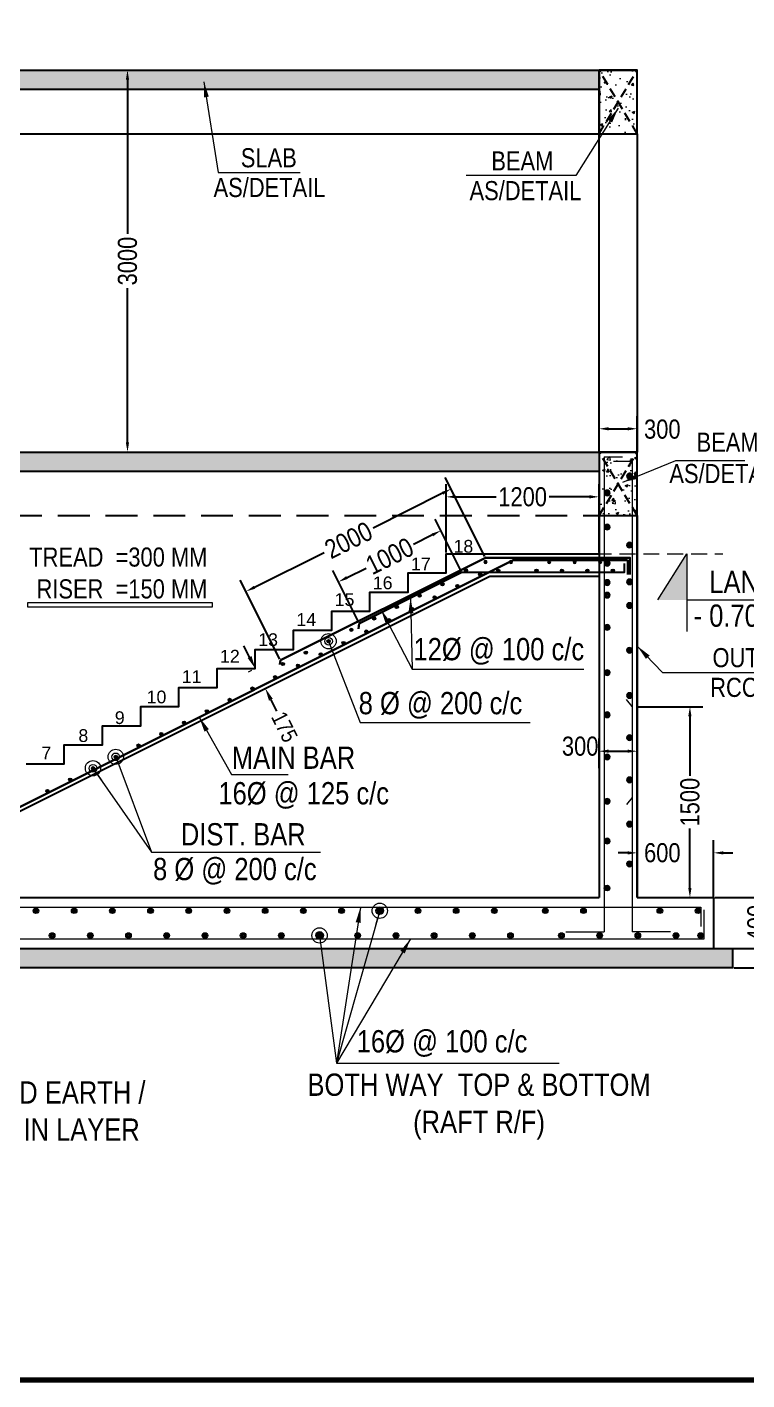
# Model space of a CAD drawing. Header units: inches. Extents: x -82712 to 364260, y -240815 to -94944.
# Drawn here: x 80478 to 86132, y -152446 to -141820 of the extents above; entities that cross this region are included whole.
import ezdxf

# ---------------------------------------------------------------- set-up
doc = ezdxf.new("R2010")
doc.units = ezdxf.units.IN
doc.header["$MEASUREMENT"] = 0
for name, pattern in [('DASHED2', [0.375, 0.25, -0.125]), ('HIDDEN', [0.375, 0.25, -0.125]), ('{ Leader Line}', [0])]:
    doc.linetypes.add(name, pattern=pattern)
doc.layers.get('Defpoints').update_dxf_attribs({"color": 8})
doc.layers.add('ARROW', color=40, linetype='Continuous', lineweight=18, plot=False)
for name, color, linetype, lineweight in [('beam', 160, 'Continuous', 25), ('BEAM EXT', 51, 'Continuous', 25), ('DIM - TANK', 94, '{ Leader Line}', 13), ('GSC_PCC', 11, 'Continuous', 13), ('Hach.', 252, 'Continuous', 9), ('SLAB', 54, 'Continuous', 25), ('STAIR - STEEL - STR', 1, 'Continuous', 25), ('Stairs', 193, 'Continuous', 15), ('STEEL - TANK', 3, 'Continuous', 20), ('text', 7, 'Continuous', 25)]:
    doc.layers.add(name, color=color, linetype=linetype, lineweight=lineweight)
for name, color, linetype in [('COL', 6, 'Continuous'), ('DIM SE', 54, 'Continuous'), ('TITLE', 7, 'Continuous'), ('WALL', 1, 'Continuous')]:
    doc.layers.add(name, color=color, linetype=linetype)
doc.styles.add('ARIAL', font='arial.ttf')
doc.styles.add('ARIAL NARROW', font='ARIALN.TTF')
doc.dimstyles.new('ISO-10', dxfattribs={"dimtxt": 125, "dimasz": 100, "dimexe": 30, "dimexo": 60, "dimgap": 30, "dimtad": 0, "dimdec": 0, "dimzin": 0, "dimdsep": 46, "dimtxsty": 'ARIAL NARROW', "dimcen": 0.09, "dimadec": 0, "dimazin": 0, "dimtfac": 1, "dimtdec": 0, "dimtofl": 0, "dimtmove": 0, "dimatfit": 3, "dimfxl": 1, "dimtolj": 1, "dimtzin": 0, "dimlwe": 13, "dimarcsym": 0})
pattern_1 = [(50, (67172.16, -48505.51), (215.17805, -18.82564), [22.5, -247.5]), (355, (67172.16, -48505.5), (-41.6254, 225.65764), [18, -198]), (100.45144, (67190.1, -48507.08), (173.55265, 206.832), [19.12206, -210.34263]), (46.1842, (67172.16, -48445.5), (320.1724, -49.6558), [33.75, -371.25]), (96.63564, (67198.84, -48449.65), (280.3986, 292.2356), [28.6831, -315.5141]), (351.18416, (67172.16, -48445.5), (280.3986, 292.2356), [27, -297]), (21, (67202.16, -48460.51), (179.0721, -120.78567), [22.5, -247.5]), (326, (67202.16, -48460.5), (72.9946, 217.545), [18, -198]), (71.45144, (67217.08, -48470.57), (252.0667, 96.75935), [19.12206, -210.34263]), (37.5, (67172.16, -48505.51), (3.647957, 99.868156), [0, -195.6, 0, -201, 0, -198.75]), (7.5, (67172.16, -48505.51), (78.92086, 118.32351), [0, -114.6, 0, -191.1, 0, -75.75]), (327.5, (67105.26, -48505.51), (160.14673, -6.76646), [0, -75, 0, -234, 0, -310.5]), (317.5, (67075.26, -48505.51), (174.95585, 30.0315), [0, -97.5, 0, -155.4, 0, -220.5])]
pattern_2 = [(50, (67172.16, -49005.51), (215.17805, -18.82564), [22.5, -247.5]), (355, (67172.16, -49005.5), (-41.6254, 225.65764), [18, -198]), (100.45144, (67190.1, -49007.08), (173.55265, 206.832), [19.12206, -210.34263]), (46.1842, (67172.16, -48945.5), (320.1724, -49.6558), [33.75, -371.25]), (96.63564, (67198.84, -48949.65), (280.3986, 292.2356), [28.6831, -315.5141]), (351.18416, (67172.16, -48945.5), (280.3986, 292.2356), [27, -297]), (21, (67202.16, -48960.51), (179.0721, -120.78567), [22.5, -247.5]), (326, (67202.16, -48960.5), (72.9946, 217.545), [18, -198]), (71.45144, (67217.08, -48970.57), (252.0667, 96.75935), [19.12206, -210.34263]), (37.5, (67172.16, -49005.51), (3.647957, 99.868156), [0, -195.6, 0, -201, 0, -198.75]), (7.5, (67172.16, -49005.51), (78.92086, 118.32351), [0, -114.6, 0, -191.1, 0, -75.75]), (327.5, (67105.26, -49005.51), (160.14673, -6.76646), [0, -75, 0, -234, 0, -310.5]), (317.5, (67075.26, -49005.51), (174.95585, 30.0315), [0, -97.5, 0, -155.4, 0, -220.5])]

# ---------------------------------------------------------------- blocks, each defined once
blk = doc.blocks.new('V B')
at = {"layer": 'STEEL - TANK', "color": 1, "lineweight": 5, "const_width": 21}
blk.add_lwpolyline([(-11, 0, 1), (11, 0, 1)], format="xyb", close=True, dxfattribs=at)
at = {"layer": 'STEEL - TANK', "color": 1, "lineweight": 5}
blk.add_circle((0, 0), 22, dxfattribs=at)
blk = doc.blocks.new('*D598')
at = {"layer": 'Defpoints', "color": 0, "ltscale": 200, "transparency": 16777216}
for p in [(85270, -148306), (85270, -148658), (85870, -148658)]:
    blk.add_point(p, dxfattribs=at)
at = {"layer": 'DIM - TANK', "color": 0, "lineweight": -2, "ltscale": 200, "transparency": 16777216}
for p, q in [((85270, -148648), (85270, -148206)), ((85870, -148648), (85870, -148206)), ((85195, -148306), (85120, -148306)), ((85945, -148306), (86020, -148306))]:
    blk.add_line(p, q, dxfattribs=at)
at = {"layer": 'DIM - TANK', "color": 0, "ltscale": 200, "transparency": 16777216}
for points in [[(85195, -148294), (85195, -148319), (85270, -148306)], [(85945, -148294), (85945, -148319), (85870, -148306)]]:
    blk.add_solid(points, dxfattribs=at)
at = {"layer": 'DIM - TANK', "color": 0, "ltscale": 200, "transparency": 16777216, "insert": (85467, -148306), "char_height": 150, "attachment_point": 5, "style": 'ARIAL NARROW'}
blk.add_mtext('\\A1;600', dxfattribs=at)
blk = doc.blocks.new('*D599')
at = {"layer": 'Defpoints', "color": 0, "ltscale": 200, "transparency": 16777216}
for p in [(85870, -148658), (86210, -148658), (85870, -149058)]:
    blk.add_point(p, dxfattribs=at)
at = {"layer": 'DIM - TANK', "color": 0, "lineweight": -2, "ltscale": 200, "transparency": 16777216}
for p, q in [((86210, -148583), (86210, -148508)), ((85880, -148658), (86310, -148658)), ((85880, -149058), (86310, -149058)), ((86210, -149133), (86210, -149208))]:
    blk.add_line(p, q, dxfattribs=at)
at = {"layer": 'DIM - TANK', "color": 0, "ltscale": 200, "transparency": 16777216}
for points in [[(86198, -148583), (86223, -148583), (86210, -148658)], [(86198, -149133), (86223, -149133), (86210, -149058)]]:
    blk.add_solid(points, dxfattribs=at)
at = {"layer": 'DIM - TANK', "color": 0, "ltscale": 200, "transparency": 16777216, "insert": (86210, -148858), "char_height": 150, "attachment_point": 5, "rotation": 90, "style": 'ARIAL NARROW'}
blk.add_mtext('\\A1;400', dxfattribs=at)
blk = doc.blocks.new('*D600')
at = {"layer": 'Defpoints', "color": 0, "ltscale": 200, "transparency": 16777216}
for p in [(81049, -142158), (81267, -142158), (81049, -145158)]:
    blk.add_point(p, dxfattribs=at)
at = {"layer": 'DIM - TANK', "color": 0, "lineweight": -2, "ltscale": 200, "transparency": 16777216}
for p, q in [((81059, -142158), (81367, -142158)), ((81267, -142233), (81267, -143444)), ((81267, -145083), (81267, -143871)), ((81059, -145158), (81367, -145158))]:
    blk.add_line(p, q, dxfattribs=at)
at = {"layer": 'DIM - TANK', "color": 0, "ltscale": 200, "transparency": 16777216}
for points in [[(81254, -142233), (81279, -142233), (81267, -142158)], [(81254, -145083), (81279, -145083), (81267, -145158)]]:
    blk.add_solid(points, dxfattribs=at)
at = {"layer": 'DIM - TANK', "color": 0, "ltscale": 200, "transparency": 16777216, "insert": (81267, -143658), "char_height": 150, "attachment_point": 5, "rotation": 90, "style": 'ARIAL NARROW'}
blk.add_mtext('\\A1;3000', dxfattribs=at)
blk = doc.blocks.new('*D607')
at = {"layer": 'Defpoints', "color": 0, "ltscale": 200, "transparency": 16777216}
for p in [(85270, -147158), (85684, -147158), (85270, -148658)]:
    blk.add_point(p, dxfattribs=at)
at = {"layer": 'DIM - TANK', "color": 0, "lineweight": -2, "ltscale": 200, "transparency": 16777216}
for p, q in [((85280, -147158), (85784, -147158)), ((85684, -147233), (85684, -147700)), ((85684, -148583), (85684, -148115)), ((85280, -148658), (85784, -148658))]:
    blk.add_line(p, q, dxfattribs=at)
at = {"layer": 'DIM - TANK', "color": 0, "ltscale": 200, "transparency": 16777216}
for points in [[(85671, -147233), (85696, -147233), (85684, -147158)], [(85671, -148583), (85696, -148583), (85684, -148658)]]:
    blk.add_solid(points, dxfattribs=at)
at = {"layer": 'DIM - TANK', "color": 0, "ltscale": 200, "transparency": 16777216, "insert": (85684, -147908), "char_height": 150, "attachment_point": 5, "rotation": 90, "style": 'ARIAL NARROW'}
blk.add_mtext('\\A1;1500', dxfattribs=at)
blk = doc.blocks.new('*D608')
at = {"layer": 'Defpoints', "color": 0, "ltscale": 200, "transparency": 16777216}
for p in [(85270, -147508), (84970, -147651), (85270, -147651)]:
    blk.add_point(p, dxfattribs=at)
at = {"layer": 'DIM - TANK', "color": 0, "lineweight": -2, "ltscale": 200, "transparency": 16777216}
for p, q in [((84970, -147641), (84970, -147408)), ((85270, -147641), (85270, -147408)), ((85045, -147508), (85195, -147508))]:
    blk.add_line(p, q, dxfattribs=at)
at = {"layer": 'DIM - TANK', "color": 0, "ltscale": 200, "transparency": 16777216}
for points in [[(85045, -147495), (85045, -147520), (84970, -147508)], [(85195, -147495), (85195, -147520), (85270, -147508)]]:
    blk.add_solid(points, dxfattribs=at)
at = {"layer": 'DIM - TANK', "color": 0, "ltscale": 200, "transparency": 16777216, "insert": (84822, -147469), "char_height": 150, "attachment_point": 5, "style": 'ARIAL NARROW'}
blk.add_mtext('\\A1;300', dxfattribs=at)
blk = doc.blocks.new('*D610')
at = {"layer": 'Defpoints', "color": 0, "ltscale": 200, "transparency": 16777216}
for p in [(85270, -144975), (84970, -145158), (85270, -145158)]:
    blk.add_point(p, dxfattribs=at)
at = {"layer": 'DIM - TANK', "color": 0, "lineweight": -2, "ltscale": 200, "transparency": 16777216}
for p, q in [((84970, -145148), (84970, -144875)), ((85270, -145148), (85270, -144875)), ((85045, -144975), (85195, -144975))]:
    blk.add_line(p, q, dxfattribs=at)
at = {"layer": 'DIM - TANK', "color": 0, "ltscale": 200, "transparency": 16777216}
for points in [[(85045, -144963), (85045, -144988), (84970, -144975)], [(85195, -144963), (85195, -144988), (85270, -144975)]]:
    blk.add_solid(points, dxfattribs=at)
at = {"layer": 'DIM - TANK', "color": 0, "ltscale": 200, "transparency": 16777216, "insert": (85467, -144979), "char_height": 150, "attachment_point": 5, "style": 'ARIAL NARROW'}
blk.add_mtext('\\A1;300', dxfattribs=at)
blk = doc.blocks.new('*D611')
at = {"layer": 'Defpoints', "color": 0, "ltscale": 200, "transparency": 16777216}
for p in [(86020, -149058), (86465, -149058), (86020, -149208)]:
    blk.add_point(p, dxfattribs=at)
at = {"layer": 'DIM - TANK', "color": 0, "lineweight": -2, "ltscale": 200, "transparency": 16777216}
for p, q in [((86465, -148983), (86465, -148908)), ((86030, -149058), (86565, -149058)), ((86030, -149208), (86565, -149208)), ((86465, -149283), (86465, -149358))]:
    blk.add_line(p, q, dxfattribs=at)
at = {"layer": 'DIM - TANK', "color": 0, "ltscale": 200, "transparency": 16777216}
for points in [[(86452, -148983), (86477, -148983), (86465, -149058)], [(86452, -149283), (86477, -149283), (86465, -149208)]]:
    blk.add_solid(points, dxfattribs=at)
at = {"layer": 'DIM - TANK', "color": 0, "ltscale": 200, "transparency": 16777216, "insert": (86605, -148873), "char_height": 150, "attachment_point": 5, "rotation": 90, "style": 'ARIAL NARROW'}
blk.add_mtext('\\A1;150', dxfattribs=at)
blk = doc.blocks.new('STAIR RAIN')
at = {"layer": 'STAIR - STEEL - STR', "lineweight": 9, "ltscale": 2}
h = blk.add_hatch(color=256, dxfattribs=at)
edge = h.paths.add_edge_path()
edge.add_arc((0, 0), 0.013, 0, 360)
blk.add_circle((0, 0), 0.013, dxfattribs=at)
blk = doc.blocks.new('*D592')
at = {"layer": 'Defpoints', "color": 0, "ltscale": 200, "transparency": 16777216}
for p in [(83808, -145448), (84077, -145988), (82468, -146793)]:
    blk.add_point(p, dxfattribs=at)
at = {"layer": 'DIM - TANK', "color": 0, "lineweight": -2, "ltscale": 200, "transparency": 16777216}
for p, q in [((84073, -145979), (83763, -145359)), ((83741, -145482), (83195, -145755)), ((82265, -146220), (82811, -145947)), ((82463, -146784), (82153, -146164))]:
    blk.add_line(p, q, dxfattribs=at)
at = {"layer": 'DIM - TANK', "color": 0, "ltscale": 200, "transparency": 16777216}
for points in [[(83735, -145471), (83746, -145493), (83808, -145448)], [(82259, -146209), (82271, -146231), (82198, -146253)]]:
    blk.add_solid(points, dxfattribs=at)
at = {"layer": 'DIM - TANK', "color": 0, "ltscale": 200, "transparency": 16777216, "insert": (83003, -145851), "char_height": 150, "attachment_point": 5, "rotation": 26.5651, "style": 'ARIAL NARROW'}
blk.add_mtext('\\A1;2000', dxfattribs=at)
blk = doc.blocks.new('*D593')
at = {"layer": 'Defpoints', "color": 0, "ltscale": 200, "transparency": 16777216}
for p in [(83728, -145775), (83892, -146103), (83087, -146505)]:
    blk.add_point(p, dxfattribs=at)
at = {"layer": 'DIM - TANK', "color": 0, "lineweight": -2, "ltscale": 200, "transparency": 16777216}
for p, q in [((83888, -146094), (83684, -145686)), ((83661, -145809), (83512, -145884)), ((83083, -146496), (82879, -146088)), ((82991, -146144), (83140, -146069))]:
    blk.add_line(p, q, dxfattribs=at)
at = {"layer": 'DIM - TANK', "color": 0, "ltscale": 200, "transparency": 16777216}
for points in [[(83656, -145798), (83667, -145820), (83728, -145775)], [(82985, -146133), (82996, -146155), (82923, -146178)]]:
    blk.add_solid(points, dxfattribs=at)
at = {"layer": 'DIM - TANK', "color": 0, "ltscale": 200, "transparency": 16777216, "insert": (83326, -145976), "char_height": 150, "attachment_point": 5, "rotation": 26.5651, "style": 'ARIAL NARROW'}
blk.add_mtext('\\A1;1000', dxfattribs=at)
blk = doc.blocks.new('*D615')
at = {"color": 0, "lineweight": -2, "transparency": 16777216}
for p, q in [((82226, -146768), (82181, -146679)), ((82393, -147104), (82438, -147193))]:
    blk.add_line(p, q, dxfattribs=at)
at = {"color": 0, "lineweight": 13, "transparency": 16777216}
for p, q in [((82217, -146885), (82244, -146871)), ((82295, -147041), (82322, -147028))]:
    blk.add_line(p, q, dxfattribs=at)
at = {"color": 0, "transparency": 16777216}
for points in [[(82241, -146761), (82211, -146776), (82270, -146858)], [(82408, -147096), (82378, -147111), (82349, -147014)]]:
    blk.add_solid(points, dxfattribs=at)
at = {"layer": 'Defpoints', "color": 0, "transparency": 16777216}
for p in [(82270, -146858), (82349, -147014), (82349, -147014)]:
    blk.add_point(p, dxfattribs=at)
at = {"color": 0, "transparency": 16777216, "insert": (82500, -147317), "char_height": 125, "attachment_point": 5, "rotation": 296.5651, "style": 'ARIAL NARROW'}
blk.add_mtext('\\A1;175', dxfattribs=at)
blk = doc.blocks.new('*D616')
at = {"layer": 'Defpoints', "color": 0, "ltscale": 200, "transparency": 16777216}
for p in [(84970, -145510), (83770, -145958), (84970, -145958)]:
    blk.add_point(p, dxfattribs=at)
at = {"layer": 'DIM - TANK', "color": 0, "lineweight": -2, "ltscale": 200, "transparency": 16777216}
for p, q in [((83770, -145948), (83770, -145410)), ((84970, -145948), (84970, -145410)), ((83845, -145510), (84163, -145510)), ((84895, -145510), (84578, -145510))]:
    blk.add_line(p, q, dxfattribs=at)
at = {"layer": 'DIM - TANK', "color": 0, "ltscale": 200, "transparency": 16777216}
for points in [[(83845, -145497), (83845, -145522), (83770, -145510)], [(84895, -145497), (84895, -145522), (84970, -145510)]]:
    blk.add_solid(points, dxfattribs=at)
at = {"layer": 'DIM - TANK', "color": 0, "ltscale": 200, "transparency": 16777216, "insert": (84370, -145510), "char_height": 150, "attachment_point": 5, "style": 'ARIAL NARROW'}
blk.add_mtext('\\A1;1200', dxfattribs=at)
blk = doc.blocks.new('A$C6A34546E')
at = {"layer": 'ARROW'}
blk.add_hatch(color=256, dxfattribs=at).paths.add_polyline_path([(1471.6, 295), (1286.4, 295), (1286.4, 0)])
for p, q in [((1286.4, 295), (360.6, 295)), ((1471.6, 295), (1286.4, 0))]:
    blk.add_line(p, q, dxfattribs=at)
blk.add_lwpolyline([(1286.4, 0), (1286.4, 498.6)], dxfattribs=at)

msp = doc.modelspace()

# ---------------------------------------------------------------- hatches: boundary and pattern name
at = {"layer": 'GSC_PCC'}
h = msp.add_hatch(dxfattribs=at)
h.set_pattern_fill('AR-CONC', color=256, scale=30, style=0)
h.set_pattern_definition(pattern_2)
h.paths.add_polyline_path([(79070.4167, -142157.7241), (79070.4167, -142307.7241), (84970.4167, -142307.7241), (84970.4167, -142157.7241)])
h = msp.add_hatch(dxfattribs=at)
h.set_pattern_fill('AR-CONC', color=256, scale=30, style=0)
h.set_pattern_definition(pattern_2)
h.paths.add_polyline_path([(84970.4167, -142157.7241), (85270.4167, -142157.7241), (85270.4167, -142657.7241), (84970.4167, -142657.7241)])
h = msp.add_hatch(dxfattribs=at)
h.set_pattern_fill('AR-CONC', color=256, scale=30, style=0)
h.set_pattern_definition(pattern_1)
h.paths.add_polyline_path([(67120.4167, -145157.7241), (84970.4167, -145157.7241), (84970.4167, -145307.7241), (67120.4167, -145307.7241)])
h = msp.add_hatch(dxfattribs=at)
h.set_pattern_fill('AR-CONC', color=256, scale=30, style=0)
h.set_pattern_definition(pattern_1)
h.paths.add_polyline_path([(84970.4167, -145157.7241), (85270.4167, -145157.7241), (85270.4167, -145657.7241), (84970.4167, -145657.7241)])
h = msp.add_hatch(dxfattribs=at)
h.set_pattern_fill('AR-SAND', color=256, scale=40, style=0)
h.set_pattern_definition([(37.5, (122381.71, -101483), (-2.519734, 77.07295), [0, -60.8, 0, -68, 0, -65]), (7.5, (122381.71, -101483), (70.79107, 112.88584), [0, -32.8, 0, -54.8, 0, -21]), (327.5, (122332.51, -101483), (124.565674, 0.22636), [0, -20, 0, -72, 0, -94]), (317.5, (122332.51, -101483), (120.24506, 35.10702), [0, -10, 0, -47.2, 0, -54])])
h.paths.add_polyline_path([(86020.4167, -149057.7241), (68720.4167, -149057.7241), (68720.4167, -149207.7241), (86020.4167, -149207.7241)])

# ---------------------------------------------------------------- linework, layer by layer
at = {"color": 3}
for points in [[(80470.4167, -147607.7241), (80770.4167, -147607.7241), (80770.4167, -147457.7241), (81070.4167, -147457.7241), (81070.4167, -147307.7241), (81370.4167, -147307.7241), (81370.4167, -147157.7241), (81670.4167, -147157.7241), (81670.4167, -147007.7241), (81970.4167, -147007.7241), (81970.4167, -146857.7241), (82270.4167, -146857.7241), (82270.4167, -146707.7241), (82570.4167, -146707.7241), (82570.4167, -146557.7241), (82870.4167, -146557.7241), (82870.4167, -146407.7241), (83170.4167, -146407.7241), (83170.4167, -146257.7241), (83470.4167, -146257.7241), (83470.4167, -146107.7241), (83770.4167, -146107.7241), (83770.4167, -145957.7241), (84970.4167, -145957.7241)], [(83892.2201, -146102.7241), (85169.9662, -146102.7241), (85169.9662, -146032.1806)], [(85192.4515, -146007.7241), (85192.4515, -146120.0863)]]:
    msp.add_lwpolyline(points, dxfattribs=at)
at = {"layer": 'beam', "linetype": 'DASHED2', "ltscale": 300}
for p, q in [((84970.4167, -142657.7241), (85270.4167, -142157.7241)), ((85270.4167, -142657.7241), (84970.4167, -142157.7241)), ((84970.4167, -145657.7241), (85270.4167, -145157.7241)), ((85270.4167, -145657.7241), (84970.4167, -145157.7241))]:
    msp.add_line(p, q, dxfattribs=at)
at = {"layer": 'beam'}
for points in [[(84970.4167, -142657.7241), (85270.4167, -142657.7241), (85270.4167, -142157.7241), (84970.4167, -142157.7241)], [(84970.4167, -145657.7241), (85270.4167, -145657.7241), (85270.4167, -145157.7241), (84970.4167, -145157.7241)]]:
    msp.add_lwpolyline(points, close=True, dxfattribs=at)
for points in [[(84970.4167, -142307.7241), (84970.4167, -142657.7241), (85270.4167, -142657.7241), (85270.4167, -142157.7241), (84970.4167, -142157.7241)], [(84970.4167, -145307.7241), (84970.4167, -145657.7241), (85270.4167, -145657.7241), (85270.4167, -145157.7241), (84970.4167, -145157.7241)]]:
    msp.add_lwpolyline(points, dxfattribs=at)
at = {"layer": 'COL', "color": 22}
for p, q in [((84970.4167, -145157.7241), (84970.4167, -142157.7241)), ((85270.4167, -142657.7241), (85270.4167, -145157.7241)), ((85270.4167, -148657.7241), (85270.4167, -145157.7241))]:
    msp.add_line(p, q, dxfattribs=at)
at = {"layer": 'DIM - TANK'}
for p, q in [((85010.4167, -145195.5685), (85010.4167, -148926.2626)), ((85010.4167, -145195.5685), (85155.1791, -145195.5685)), ((85230.4167, -145232.8879), (85083.7088, -145232.8879)), ((85230.4167, -145232.8879), (85230.4167, -148926.2626)), ((85230.4167, -147157.7241), (85184.6125, -147102.1659)), ((85230.4167, -147870.7717), (85184.6125, -147926.3299)), ((68485.6672, -148732.7241), (85770.6386, -148732.7241)), ((85770.6386, -148732.7241), (85770.6386, -148885.9074)), ((85795.4167, -148982.7241), (85795.4167, -148753.4246)), ((84710.4167, -148926.2626), (85010.4167, -148926.2626)), ((85530.4167, -148926.2626), (85230.4167, -148926.2626)), ((68539.1823, -148982.7241), (85795.4167, -148982.7241))]:
    msp.add_line(p, q, dxfattribs=at)
at = {"layer": 'Hach.', "linetype": 'HIDDEN', "lineweight": 9, "ltscale": 500}
msp.add_lwpolyline([(84755.6706, -145957.7241), (85942.641, -145957.7241)], dxfattribs=at)
at = {"layer": 'SLAB'}
for p, q in [((79070.4167, -142157.7241), (85270.4167, -142157.7241)), ((79970.4167, -142157.7241), (85270.4167, -142157.7241)), ((79070.4167, -142307.7241), (84970.4167, -142307.7241)), ((79220.4167, -142307.7241), (84970.4167, -142307.7241)), ((66920.4167, -145157.7241), (85270.4167, -145157.7241)), ((79870.4167, -145307.7241), (84970.4167, -145307.7241)), ((79061.7286, -148657.7241), (84970.4167, -148657.7241)), ((85270.4167, -148657.7241), (85870.4167, -148657.7241)), ((85870.4167, -149057.7241), (85870.4167, -148657.7241)), ((68720.4167, -149057.7241), (86020.4167, -149057.7241)), ((86020.4167, -149207.7241), (86020.4167, -149057.7241)), ((68720.4167, -149207.7241), (86020.4167, -149207.7241))]:
    msp.add_line(p, q, dxfattribs=at)
at = {"layer": 'SLAB', "color": 3, "linetype": 'DASHED2', "ltscale": 1000}
msp.add_line((67220.4167, -145657.7241), (84970.4167, -145657.7241), dxfattribs=at)
at = {"layer": 'SLAB'}
for points in [[(79120.4167, -142657.7241), (84970.4167, -142657.7241)], [(79061.7286, -148657.7241), (84111.7286, -146132.7241)], [(84111.7286, -146132.7241), (84970.4167, -146132.7241)]]:
    msp.add_lwpolyline(points, dxfattribs=at)
at = {"layer": 'STAIR - STEEL - STR', "color": 4, "lineweight": 30, "ltscale": 0.2}
for p, q in [((82467.5298, -146792.7086), (84077.4987, -145987.7241)), ((82463.2524, -146827.5458), (82467.5298, -146792.7086))]:
    msp.add_line(p, q, dxfattribs=at)
at = {"layer": 'STAIR - STEEL - STR', "color": 3, "lineweight": 30, "ltscale": 0.2}
for p, q in [((78994.6465, -148657.7241), (84294.6465, -146007.7241)), ((83087.2356, -146505.2163), (83892.2201, -146102.7241)), ((84294.6465, -146007.7241), (85192.4515, -146007.7241)), ((83080.911, -146545.5941), (83087.2356, -146505.2163))]:
    msp.add_line(p, q, dxfattribs=at)
at = {"layer": 'STAIR - STEEL - STR', "color": 4, "lineweight": 30, "ltscale": 0.2}
msp.add_lwpolyline([(84077.4987, -145987.7241), (85212.8162, -145987.7241), (85212.8162, -146119.8883)], dxfattribs=at)
at = {"layer": 'Stairs'}
msp.add_lwpolyline([(81934.2293, -146343.0707), (80480.356, -146343.0707), (80480.356, -146373.9343), (81934.2293, -146373.9343)], close=True, dxfattribs=at)
at = {"layer": 'TITLE', "color": 125, "lineweight": 100}
msp.add_lwpolyline([(64402.577, -121340.6534), (64402.577, -152446.1828), (108442.5605, -152446.1828), (108442.5605, -121340.6534)], close=True, dxfattribs=at)
msp.add_lwpolyline([(64402.577, -121340.6534), (64402.577, -152446.1828), (108442.5605, -152446.1828), (108442.5605, -121340.6534)], close=True, dxfattribs=at)
at = {"layer": 'WALL'}
msp.add_line((85270.4167, -145657.7241), (85270.4167, -148657.7241), dxfattribs=at)
msp.add_lwpolyline([(84970.4167, -145657.7241), (84970.4167, -148657.7241)], dxfattribs=at)

# ---------------------------------------------------------------- block references
at = {"layer": 'DIM - TANK', "xscale": -1}
for p in [(85208.5224, -145347.9077), (85208.5224, -145888.2935), (85208.5224, -146177.4407), (85208.5224, -146363.1571), (85208.5224, -146715.196), (85208.5224, -147070.4672), (85208.5224, -147401.5402), (85208.5224, -147733.0546), (85208.5224, -148080.9664), (85208.5224, -148393.1962)]:
    msp.add_blockref('V B', p, dxfattribs=at)
at = {"layer": 'DIM - TANK', "xscale": -1, "rotation": 358.2465951399286}
for p in [(85034.4244, -145478.9647), (85034.4244, -145747.1298), (85034.4244, -146031.681), (85034.4244, -146183.2419), (85034.4244, -146281.9686), (85034.4244, -146535.2808), (85034.4244, -146890.552), (85034.4244, -147221.625), (85034.4244, -147553.1394), (85034.4244, -147901.0512), (85034.4244, -148213.281)]:
    msp.add_blockref('V B', p, dxfattribs=at)
at = {"layer": 'DIM - TANK'}
for p in [(85032.9818, -148582.4264), (80547.8918, -148760.8145), (80847.8918, -148760.8145), (81147.8918, -148760.8145), (81447.8918, -148760.8145), (81747.8918, -148760.8145), (82047.8918, -148760.8145), (82047.8918, -148760.8145), (82347.8918, -148760.8145), (82647.8918, -148760.8145), (82947.8918, -148760.8145), (82947.8918, -148760.8145), (83247.8918, -148760.8145), (83547.8918, -148760.8145), (83847.8918, -148760.8145), (84147.8918, -148760.8145), (84547.8918, -148760.8145), (84847.8918, -148760.8145), (84847.8918, -148760.8145), (85447.8918, -148760.8145), (85747.8918, -148760.8145), (85747.8918, -148760.8145), (80674.9535, -148955.1295), (80974.9535, -148955.1295), (81274.9535, -148955.1295), (81574.9535, -148955.1295), (81874.9535, -148955.1295), (82174.9535, -148955.1295), (82474.9535, -148955.1295), (82774.9535, -148955.1295), (83074.9535, -148955.1295), (83374.9535, -148955.1295), (83674.9535, -148955.1295), (83974.9535, -148955.1295), (84274.9535, -148955.1295), (84674.9535, -148955.1295), (84974.9535, -148955.1295), (85274.9535, -148955.1295), (85574.9535, -148955.1295), (85768.8941, -148955.1295)]:
    msp.add_blockref('V B', p, dxfattribs=at)
at = {"layer": 'DIM SE', "xscale": 1.225, "yscale": 1.225, "zscale": 1.225, "rotation": 180}
msp.add_blockref('A$C6A34546E', (87235.6533, -145957.7241), dxfattribs=at)
at = {"layer": 'STAIR - STEEL - STR', "ltscale": 2, "yscale": 960, "zscale": 960}
for p, xscale, rotation in [((83925.4471, -146087.8808), 960, 26.565051177078), ((84036.9113, -146120.9755), 960, 26.565051177078), ((84078.7001, -146021.5444), -960, 180), ((84278.7001, -146021.5444), -960, 180), ((84578.7001, -146021.5444), -960, 180), ((84778.7001, -146021.5444), -960, 180), ((84978.7001, -146021.5444), -960, 180), ((83740.2869, -146196.6521), 960, 26.565051177078), ((83858.0259, -146210.4182), 960, 26.565051177078), ((83561.4015, -146286.0948), 960, 26.565051177078), ((83679.1405, -146299.861), 960, 26.565051177078), ((83382.516, -146375.5375), 960, 26.565051177078), ((83500.255, -146389.3037), 960, 26.565051177078), ((83203.6306, -146464.9802), 960, 26.565051177078), ((83321.3696, -146478.7464), 960, 26.565051177078), ((83321.3696, -146478.7464), 960, 26.565051177078), ((82845.8597, -146643.8657), 960, 26.565051177078), ((82963.5987, -146657.6318), 960, 26.565051177078), ((83024.7452, -146554.4229), 960, 26.565051177078), ((83142.4841, -146568.1891), 960, 26.565051177078), ((82666.9743, -146733.3084), 960, 26.565051177078), ((82784.7133, -146747.0745), 960, 26.565051177078), ((82784.7133, -146747.0745), 960, 26.565051177078), ((82488.0888, -146822.7511), 960, 26.565051177078), ((82605.8278, -146836.5173), 960, 26.565051177078), ((82426.9424, -146925.96), 960, 26.565051177078), ((82248.057, -147015.4027), 960, 26.565051177078), ((82248.057, -147015.4027), 960, 26.565051177078), ((82069.1715, -147104.8454), 960, 26.565051177078), ((81711.4006, -147283.7309), 960, 26.565051177078), ((81711.4006, -147283.7309), 960, 26.565051177078), ((81890.2861, -147194.2881), 960, 26.565051177078), ((81532.5152, -147373.1736), 960, 26.565051177078), ((81353.6298, -147462.6163), 960, 26.565051177078), ((81174.7443, -147552.059), 960, 26.565051177078), ((81174.7443, -147552.059), 960, 26.565051177078), ((80995.8589, -147641.5017), 960, 26.565051177078), ((80638.088, -147820.3872), 960, 26.565051177078), ((80638.088, -147820.3872), 960, 26.565051177078), ((80816.9734, -147730.9445), 960, 26.565051177078)]:
    msp.add_blockref('STAIR RAIN', p, dxfattribs=dict(at, xscale=xscale, rotation=rotation))
at = {"layer": 'STAIR - STEEL - STR', "ltscale": 2, "xscale": 960, "yscale": 960, "zscale": 960}
for p in [(84178.7001, -146089.3102), (84478.7001, -146089.3102), (84678.7001, -146089.3102), (84878.7001, -146089.3102), (85078.7001, -146089.3102)]:
    msp.add_blockref('STAIR RAIN', p, dxfattribs=at)

# ---------------------------------------------------------------- texts
at = {"layer": 'BEAM EXT', "char_height": 100, "width": 229.937742, "attachment_point": 1, "style": 'ARIAL'}
for s, insert in [('\\pxqc;18', (83789.7302, -145848.2707)), ('\\pxqc;17', (83456.0571, -145986.5775)), ('\\pxqc;16', (83156.0571, -146135.6871)), ('\\pxqc;15', (82856.0571, -146266.6466)), ('\\pxqc;14', (82556.0571, -146423.44)), ('\\pxqc;13', (82256.0571, -146581.723)), ('\\pxqc;12', (81956.0571, -146711.5439)), ('\\pxqc;11', (81656.0571, -146871.566)), ('\\pxqc;10', (81379.4758, -147031.8293, 0.0031)), ('\\pxqc;9', (81091.0196, -147194.4045, 0.0031)), ('\\pxqc;8', (80805.0805, -147335.0102, 0.0031)), ('\\pxqc;7', (80514.9983, -147471.1111, 0.0031))]:
    msp.add_mtext(s, dxfattribs=dict(at, insert=insert))
at = {"layer": 'DIM - TANK', "lineweight": -3, "style": 'ARIAL NARROW'}
for s, p in [('SLAB', (82156.7153, -142921.4119)), ('BEAM ', (84124.3703, -142946.3171)), ('AS/DETAIL', (81942.8724, -143154.777)), ('AS/DETAIL', (83953.0836, -143179.6821)), ('BEAM ', (85736.3224, -145155.7916)), ('AS/DETAIL', (85522.4795, -145401.9992)), ('OUTER', (85861.2587, -146847.9578)), ('RCC WALL', (85843.2826, -147081.3228))]:
    msp.add_text(s, height=150, dxfattribs=at).set_placement(p)
at = {"layer": 'DIM - TANK', "char_height": 175, "attachment_point": 5, "style": 'ARIAL NARROW'}
for s, insert in [('\\A1;12%%C @ 100 c/c', (84183.0304, -146723.6233)), ('\\A1;8 %%C @ 200 c/c', (83724.797, -147147.628)), ('\\A1;MAIN BAR', (82570.5372, -147558.8064)), ('\\A1;16%%C @ 125 c/c', (82650.8909, -147855.4297)), ('\\A1;DIST. BAR', (82176.064, -148161.6042)), ('\\A1;8 %%C @ 200 c/c', (82109.9437, -148450.8152)), ('\\A1;16%%C @ 100 c/c', (83737.2827, -149803.6748)), ('\\A1;BOTH WAY  TOP & BOTTOM\\P(RAFT R/F)', (84027.8891, -150299.4497)), ('WELL COMPACTED EARTH /  \\P MURRUM FILING IN LAYER   ', (80043.7354, -150335.334))]:
    msp.add_mtext(s, dxfattribs=dict(at, insert=insert))
at = {"layer": 'text', "color": 4, "ltscale": 20, "style": 'ARIAL NARROW'}
for s, p in [(' LANDING ', (85780.4783, -146265.6913)), ('- 0.700 LVL.', (85712.7562, -146530.5125))]:
    msp.add_text(s, height=175, dxfattribs=at).set_placement(p)
at = {"layer": 'text', "ltscale": 20, "insert": (81894.2677, -145907.782), "char_height": 150, "width": 2225.861094, "attachment_point": 3, "style": 'ARIAL NARROW'}
msp.add_mtext('TREAD  =300 MM \\P RISER  =150 MM        ', dxfattribs=at)

# ---------------------------------------------------------------- dimensions: what is measured, and where the dimension line sits
at = {"color": 3}
dim = msp.add_aligned_dim(p1=(82270.4167, -146857.7241), p2=(82348.679, -147014.2489), distance=0, dimstyle='ISO-10', override={"dimfxl": 1000, "dimarcsym": 1}, dxfattribs=at)
dim.commit()
dim.dimension.update_dxf_attribs({"geometry": '*D615', "text_midpoint": (82500.1948, -147317.2803)})
at = {"layer": 'DIM - TANK', "ltscale": 200}
for base, p1, p2, picture, middle in [((81266.7278, -142157.7241), (81049.0264, -145157.7241), (81049.0264, -142157.7241), '*D600', (81266.7278, -143657.7241)), ((85683.7473, -147157.7241), (85270.4167, -148657.7241), (85270.4167, -147157.7241), '*D607', (85683.7473, -147907.7241)), ((86210.0299, -148657.7241), (85870.4167, -149057.7241), (85870.4167, -148657.7241), '*D599', (86210.0299, -148857.7241))]:
    dim = msp.add_linear_dim(base=base, p1=p1, p2=p2, angle=90, dimstyle='ISO-10', override={"dimtxt": 150, "dimasz": 75, "dimexe": 100, "dimexo": 10, "dimdle": 100, "dimtmove": 2, "dimlwe": 65534}, dxfattribs=at)
    dim.commit()
    dim.dimension.update_dxf_attribs({"geometry": picture, "text_midpoint": middle})
for base, p1, p2, picture, middle in [((85270.4167, -144975.3758), (84970.4167, -145157.7241), (85270.4167, -145157.7241), '*D610', (85466.6128, -144978.8678)), ((85270.4167, -147507.5199), (84970.4167, -147650.7134), (85270.4167, -147650.7134), '*D608', (84822.0924, -147468.9162))]:
    dim = msp.add_linear_dim(base=base, p1=p1, p2=p2, dimstyle='ISO-10', override={"dimtxt": 150, "dimasz": 75, "dimexe": 100, "dimexo": 10, "dimdle": 100, "dimtmove": 2, "dimlwe": 65534}, dxfattribs=at)
    dim.commit()
    dim.dimension.update_dxf_attribs({"geometry": picture, "text_midpoint": middle, "dimtype": 160})
for p1, p2, distance, text, picture, middle in [((82467.5298, -146792.7086), (84077.4987, -145987.7241), 602.9866, '2000', '*D592', (83002.8504, -145850.8887)), ((83087.2356, -146505.2163), (83892.2201, -146102.7241), 366.1522, '1000', '*D593', (83325.9796, -145976.4738))]:
    dim = msp.add_aligned_dim(p1=p1, p2=p2, distance=distance, text=text, dimstyle='ISO-10', override={"dimtxt": 150, "dimasz": 75, "dimexe": 100, "dimexo": 10, "dimdle": 100, "dimtmove": 2, "dimlwe": 65534}, dxfattribs=at)
    dim.commit()
    dim.dimension.update_dxf_attribs({"geometry": picture, "text_midpoint": middle})
dim = msp.add_linear_dim(base=(84970.4167, -145509.5571), p1=(83770.4167, -145957.7241), p2=(84970.4167, -145957.7241), dimstyle='ISO-10', override={"dimtxt": 150, "dimasz": 75, "dimexe": 100, "dimexo": 10, "dimdle": 100, "dimtmove": 2, "dimlwe": 65534}, dxfattribs=at)
dim.commit()
dim.dimension.update_dxf_attribs({"geometry": '*D616', "text_midpoint": (84370.4167, -145509.5571)})
for base, p1, p2, angle, picture, middle in [((85270.4167, -148306.2571), (85870.4167, -148657.7241), (85270.4167, -148657.7241), 180, '*D598', (85467.2728, -148306.2571)), ((86464.9531, -149057.7241), (86020.4167, -149207.7241), (86020.4167, -149057.7241), 90, '*D611', (86605.0104, -148872.9463))]:
    dim = msp.add_linear_dim(base=base, p1=p1, p2=p2, angle=angle, dimstyle='ISO-10', override={"dimtxt": 150, "dimasz": 75, "dimexe": 100, "dimexo": 10, "dimdle": 100, "dimtmove": 2, "dimlwe": 65534}, dxfattribs=at)
    dim.commit()
    dim.dimension.update_dxf_attribs({"geometry": picture, "text_midpoint": middle, "dimtype": 160})

# ---------------------------------------------------------------- leaders
at = {"layer": 'DIM - TANK'}
for points, override in [([(81867.3965, -142250.9228), (81980.0304, -142963.3184), (82622.4038, -142963.3184)], {"dimasz": 120, "dimlwd": 13}), ([(85120.4167, -142457.7241), (84787.7879, -142985.2235), (83927.4144, -142985.2235)], {"dimasz": 120, "dimlwd": 13}), ([(85157.6247, -145394.5758), (85574.464, -145224.5173), (86113.948, -145224.5173)], {"dimasz": 120, "dimlwd": 13}), ([(83489.7278, -146303.9702), (83501.5309, -146864.5963), (84849.9695, -146864.5963)], {"dimasz": 120, "dimlwd": 13}), ([(83259.1326, -146396.9071), (83501.5309, -146864.5963), (84849.9695, -146864.5963)], {"dimasz": 120, "dimlwd": 13}), ([(82845.8597, -146643.8657), (83094.0925, -147283.1239), (84429.1828, -147283.1239)], {"dimasz": 120, "dimldrblk": 'Origin2', "dimlwd": 13}), ([(85270.4167, -146682.1644), (85467.3635, -146889.8642), (86681.3888, -146889.8642)], {"dimasz": 120, "dimlwd": 13}), ([(81829.8845, -147240.1051), (82083.1069, -147691.0607), (82528.4581, -147691.0607)], {"dimasz": 120, "dimlwd": 13}), ([(81174.7443, -147552.059), (81455.5032, -148300.795), (82783.6095, -148300.795)], {"dimasz": 120, "dimldrblk": 'Origin2', "dimlwd": 13}), ([(80995.8589, -147641.5017), (81455.5032, -148300.795), (82783.6095, -148300.795)], {"dimasz": 120, "dimldrblk": 'Origin2', "dimlwd": 13}), ([(83247.8918, -148760.8145), (82909.5238, -149957.6878), (84656.6121, -149957.6878)], {"dimasz": 120, "dimtad": 0, "dimldrblk": 'Origin2', "dimlwd": 13}), ([(83096.407, -148735.1382), (82909.5238, -149957.6878), (84656.6121, -149957.6878)], {"dimasz": 120, "dimtad": 0, "dimlwd": 13}), ([(82774.9535, -148955.1295), (82909.5238, -149957.6878), (84656.6121, -149957.6878)], {"dimasz": 120, "dimtad": 0, "dimldrblk": 'Origin2', "dimlwd": 13}), ([(83489.0964, -148982.7241), (82909.5238, -149957.6878), (84656.6121, -149957.6878)], {"dimasz": 120, "dimtad": 0, "dimlwd": 13})]:
    msp.add_leader(points, dimstyle='ISO-10', override=override, dxfattribs=at)

doc.saveas('drawing.dxf')
